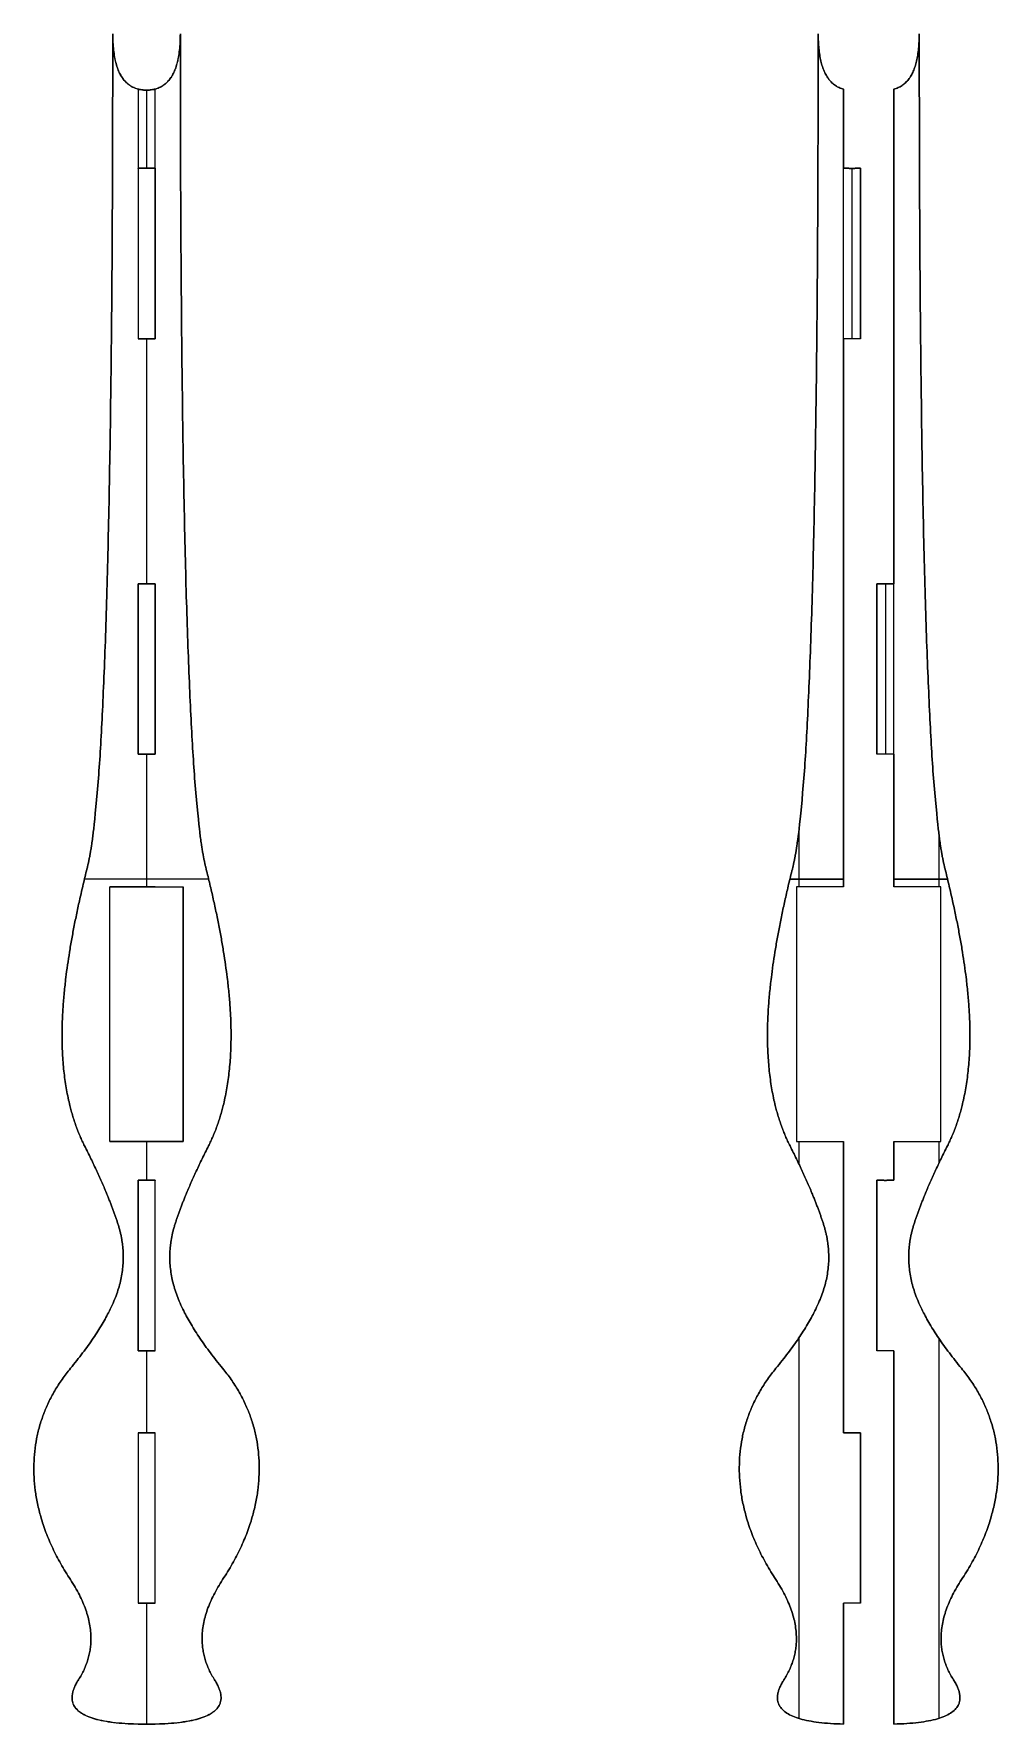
# Model space of a CAD drawing. Header units: millimetres. Extents: x -79 to 92, y -148 to 152.
import ezdxf

# ---------------------------------------------------------------- set-up
doc = ezdxf.new("R2010")
doc.units = ezdxf.units.MM
doc.layers.add('默认', color=7, linetype='Continuous', true_color=0x000000)

msp = doc.modelspace()

# ---------------------------------------------------------------- linework, layer by layer
at = {"layer": '默认'}
for p, q in [((-65.33, 151.5, 151.5), (-65.33, 151.5, 148.5)), ((-53.33, 151.5, 151.5), (-53.33, 151.5, 148.5)), ((59.88, 151.5, 148.5), (59.88, 151.5, 151.5)), ((77.82, 151.5, 148.5), (77.82, 151.5, 151.5)), ((-63.84, 144, 148.5), (-63.84, 144, 151.5)), ((-54.83, 144, 148.5), (-54.83, 144, 151.5)), ((61.38, 144, 151.5), (61.38, 144, 148.5)), ((76.33, 144, 151.5), (76.33, 144, 148.5)), ((-59.33, 141.5, 148.5), (-59.33, 141.5, 151.5)), ((-59.33, 141.5, 151.5), (-59.33, 127.66, 151.5)), ((-59.33, 141.5, 148.5), (-59.33, 127.66, 148.5)), ((64.38, 127.66, 148.5), (64.38, 141.68, 148.5)), ((64.38, 141.68, 150), (64.38, 127.66, 150)), ((73.32, 141.68, 148.5), (73.32, 53.91, 148.5)), ((73.32, 141.68, 150), (73.32, 53.91, 150)), ((-57.83, 127.62, 150), (-60.83, 127.62, 150)), ((-57.83, 127.62, 150), (-57.83, 97.39, 150)), ((65.88, 127.62, 151.5), (65.88, 127.62, 148.5)), ((65.88, 127.62, 151.5), (65.88, 97.39, 151.5)), ((67.38, 127.66, 148.5), (67.38, 97.39, 148.5)), ((67.38, 127.66, 150), (67.38, 97.39, 150)), ((-60.83, 97.39, 148.5), (-60.83, 97.39, 151.5)), ((-57.83, 97.39, 150), (-60.83, 97.39, 150)), ((-59.33, 97.39, 151.5), (-59.33, 53.91, 151.5)), ((-59.33, 97.39, 148.5), (-59.33, 97.39, 151.5)), ((-59.33, 97.39, 148.5), (-59.33, 53.91, 148.5)), ((67.38, 97.39, 148.5), (64.38, 97.39, 148.5)), ((64.38, 0.12, 148.5), (64.38, 97.39, 148.5)), ((67.38, 97.39, 150), (64.38, 97.39, 150)), ((64.38, 97.39, 150), (64.38, 0.12, 150)), ((65.88, 97.39, 151.5), (65.88, 97.39, 148.5)), ((-60.83, 23.64, 151.5), (-60.83, 53.91, 151.5)), ((-57.83, 53.87, 150), (-60.83, 53.87, 150)), ((-57.83, 53.87, 150), (-57.83, 23.64, 150)), ((70.32, 23.64, 148.5), (70.32, 53.91, 148.5)), ((70.32, 53.91, 150), (70.32, 23.64, 150)), ((71.82, 53.87, 151.5), (71.82, 53.87, 148.5)), ((71.82, 53.87, 151.5), (71.82, 23.64, 151.5)), ((-66.46, 49.53, 148.5), (-66.46, 49.53, 151.5)), ((-52.21, 49.53, 148.5), (-52.21, 49.53, 151.5)), ((58.76, 49.53, 151.5), (58.76, 49.53, 148.5)), ((78.95, 49.53, 151.5), (78.95, 49.53, 148.5)), ((-60.83, 23.64, 148.5), (-60.83, 23.64, 151.5)), ((-57.83, 23.64, 150), (-60.83, 23.64, 150)), ((-59.33, 23.64, 151.5), (-59.33, 0.12, 151.5)), ((-59.33, 23.64, 148.5), (-59.33, 23.64, 151.5)), ((-59.33, 23.64, 148.5), (-59.33, 0.12, 148.5)), ((73.32, 23.64, 148.5), (70.32, 23.64, 148.5)), ((73.32, 23.64, 150), (70.32, 23.64, 150)), ((71.82, 23.64, 151.5), (71.82, 23.64, 148.5)), ((73.32, 23.64, 148.5), (73.32, 0.12, 148.5)), ((73.32, 23.64, 150), (73.32, 0.12, 150)), ((-69.83, 3.61, 148.5), (-69.83, 3.61, 151.5)), ((-48.83, 3.61, 148.5), (-48.83, 3.61, 151.5)), ((55.38, 3.61, 151.5), (55.38, 3.61, 148.5)), ((82.32, 3.61, 151.5), (82.32, 3.61, 148.5)), ((-48.31, 1.5, 151.5), (-70.35, 1.5, 151.5)), ((-48.31, 1.5, 148.5), (-70.35, 1.5, 148.5)), ((-65.83, 0.12, 148.5), (-65.83, 0.12, 151.5)), ((-65.83, -45.06, 150), (-65.83, 0.12, 150)), ((-57.83, 0.12, 150), (-65.83, 0.12, 150)), ((-61.83, 0.12, 148.5), (-61.83, 0.12, 151.5)), ((-57.83, 0.12, 148.5), (-57.83, 0.12, 151.5)), ((-57.83, 0.12, 150), (-52.83, 0.12, 150)), ((-55.33, 0.12, 148.5), (-55.33, 0.12, 151.5)), ((-52.83, 0.12, 148.5), (-52.83, 0.12, 151.5)), ((-52.83, -45.06, 150), (-52.83, 0.12, 150)), ((56.06, 0.12, 151.5), (56.06, 0.12, 148.5)), ((56.06, 0.12, 148.5), (56.06, -45.06, 148.5)), ((64.38, 0.12, 148.5), (56.06, 0.12, 148.5)), ((56.06, 0.12, 150), (56.06, -45.06, 150)), ((64.38, 0.12, 150), (56.06, 0.12, 150)), ((81.65, 0.12, 148.5), (73.32, 0.12, 148.5)), ((81.65, 0.12, 150), (73.32, 0.12, 150)), ((81.65, 0.12, 151.5), (81.65, 0.12, 148.5)), ((81.65, -45.06, 148.5), (81.65, 0.12, 148.5)), ((81.65, -45.06, 150), (81.65, 0.12, 150)), ((-73.21, -12.78, 148.5), (-73.21, -12.78, 151.5)), ((-45.46, -12.78, 148.5), (-45.46, -12.78, 151.5)), ((52.01, -12.78, 151.5), (52.01, -12.78, 148.5)), ((85.7, -12.78, 151.5), (85.7, -12.78, 148.5)), ((-65.83, -22.47, 151.5), (-65.83, -22.47, 148.5)), ((-52.83, -22.47, 151.5), (-52.83, -22.47, 148.5)), ((56.06, -22.47, 151.5), (56.06, -22.47, 148.5)), ((81.65, -22.47, 151.5), (81.65, -22.47, 148.5)), ((-74.33, -26.13, 148.5), (-74.33, -26.13, 151.5)), ((-44.33, -26.13, 148.5), (-44.33, -26.13, 151.5)), ((50.88, -26.13, 151.5), (50.88, -26.13, 148.5)), ((86.82, -26.13, 151.5), (86.82, -26.13, 148.5)), ((-73.33, -36.99, 148.5), (-73.33, -36.99, 151.5)), ((-45.33, -36.99, 148.5), (-45.33, -36.99, 151.5)), ((51.88, -36.99, 151.5), (51.88, -36.99, 148.5)), ((85.82, -36.99, 151.5), (85.82, -36.99, 148.5)), ((-70.33, -45.87, 148.5), (-70.33, -45.87, 151.5)), ((-65.83, -45.06, 151.5), (-65.83, -45.06, 148.5)), ((-57.83, -45.06, 150), (-65.83, -45.06, 150)), ((-61.83, -45.06, 151.5), (-61.83, -45.06, 148.5)), ((-59.33, -45.06, 151.5), (-59.33, -51.94, 151.5)), ((-59.33, -45.06, 148.5), (-59.33, -51.94, 148.5)), ((-57.83, -45.06, 151.5), (-57.83, -45.06, 148.5)), ((-57.83, -45.06, 150), (-52.83, -45.06, 150)), ((-55.33, -45.06, 151.5), (-55.33, -45.06, 148.5)), ((-52.83, -45.06, 151.5), (-52.83, -45.06, 148.5)), ((-48.33, -45.87, 148.5), (-48.33, -45.87, 151.5)), ((54.88, -45.87, 151.5), (54.88, -45.87, 148.5)), ((56.06, -45.06, 151.5), (56.06, -45.06, 148.5)), ((56.06, -45.06, 148.5), (64.38, -45.06, 148.5)), ((56.06, -45.06, 150), (64.38, -45.06, 150)), ((64.38, -96.78, 148.5), (64.38, -45.06, 148.5)), ((64.38, -45.06, 150), (64.38, -96.78, 150)), ((73.32, -45.06, 148.5), (73.32, -51.94, 148.5)), ((73.32, -45.06, 148.5), (81.65, -45.06, 148.5)), ((73.32, -45.06, 150), (81.65, -45.06, 150)), ((73.32, -45.06, 150), (73.32, -51.94, 150)), ((81.65, -45.06, 151.5), (81.65, -45.06, 148.5)), ((82.82, -45.87, 151.5), (82.82, -45.87, 148.5)), ((-66.85, -53.27, 148.5), (-66.85, -53.27, 151.5)), ((-60.83, -82.21, 151.5), (-60.83, -51.94, 151.5)), ((-57.83, -51.98, 150), (-60.83, -51.98, 150)), ((-51.81, -53.27, 148.5), (-51.81, -53.27, 151.5)), ((58.36, -53.27, 151.5), (58.36, -53.27, 148.5)), ((70.32, -82.21, 148.5), (70.32, -51.94, 148.5)), ((70.32, -51.94, 150), (70.32, -82.21, 150)), ((71.82, -51.98, 151.5), (71.82, -51.98, 148.5)), ((79.34, -53.27, 151.5), (79.34, -53.27, 148.5)), ((-64.42, -59.68, 148.5), (-64.42, -59.68, 151.5)), ((-54.25, -59.68, 148.5), (-54.25, -59.68, 151.5)), ((60.8, -59.68, 151.5), (60.8, -59.68, 148.5)), ((76.91, -59.68, 151.5), (76.91, -59.68, 148.5)), ((-64.42, -71.53, 148.5), (-64.42, -71.53, 151.5)), ((-54.25, -71.53, 148.5), (-54.25, -71.53, 151.5)), ((60.8, -71.53, 151.5), (60.8, -71.53, 148.5)), ((76.91, -71.53, 151.5), (76.91, -71.53, 148.5)), ((-60.83, -82.21, 148.5), (-60.83, -82.21, 151.5)), ((-57.83, -82.21, 150), (-60.83, -82.21, 150)), ((-59.33, -82.21, 151.5), (-59.33, -96.78, 151.5)), ((-59.33, -82.21, 148.5), (-59.33, -82.21, 151.5)), ((-59.33, -82.21, 148.5), (-59.33, -96.78, 148.5)), ((73.32, -82.21, 148.5), (70.32, -82.21, 148.5)), ((73.32, -82.21, 150), (70.32, -82.21, 150)), ((71.82, -82.21, 151.5), (71.82, -82.21, 148.5)), ((73.32, -82.21, 148.5), (73.32, -148.48, 148.5)), ((73.32, -82.21, 150), (73.32, -148.48, 150)), ((-72.83, -85.34, 148.5), (-72.83, -85.34, 151.5)), ((-45.83, -85.34, 148.5), (-45.83, -85.34, 151.5)), ((52.38, -85.34, 151.5), (52.38, -85.34, 148.5)), ((85.32, -85.34, 151.5), (85.32, -85.34, 148.5)), ((-57.83, -96.81, 150), (-60.83, -96.81, 150)), ((65.88, -96.81, 151.5), (65.88, -96.81, 148.5)), ((67.38, -96.78, 148.5), (67.38, -127.04, 148.5)), ((67.38, -96.78, 150), (67.38, -127.04, 150)), ((-79.33, -103.11, 148.5), (-79.33, -103.11, 151.5)), ((-39.33, -103.11, 148.5), (-39.33, -103.11, 151.5)), ((45.88, -103.11, 151.5), (45.88, -103.11, 148.5)), ((91.82, -103.11, 151.5), (91.82, -103.11, 148.5)), ((-72.84, -122.84, 148.5), (-72.84, -122.84, 151.5)), ((-45.82, -122.84, 148.5), (-45.82, -122.84, 151.5)), ((52.37, -122.84, 151.5), (52.37, -122.84, 148.5)), ((85.33, -122.84, 151.5), (85.33, -122.84, 148.5)), ((-60.83, -127.04, 148.5), (-60.83, -127.04, 151.5)), ((-57.83, -127.04, 150), (-60.83, -127.04, 150)), ((-59.33, -127.04, 151.5), (-59.33, -148.5, 151.5)), ((-59.33, -127.04, 148.5), (-59.33, -127.04, 151.5)), ((-59.33, -127.04, 148.5), (-59.33, -148.5, 148.5)), ((67.38, -127.04, 148.5), (64.38, -127.04, 148.5)), ((64.38, -148.48, 148.5), (64.38, -127.04, 148.5)), ((67.38, -127.04, 150), (64.38, -127.04, 150)), ((64.38, -127.04, 150), (64.38, -148.48, 150)), ((65.88, -127.04, 151.5), (65.88, -127.04, 148.5)), ((-69.24, -132.22, 148.5), (-69.24, -132.22, 151.5)), ((-49.43, -132.22, 148.5), (-49.43, -132.22, 151.5)), ((55.98, -132.22, 151.5), (55.98, -132.22, 148.5)), ((81.73, -132.22, 151.5), (81.73, -132.22, 148.5)), ((-71.41, -140.61, 148.5), (-71.41, -140.61, 151.5)), ((-47.26, -140.61, 148.5), (-47.26, -140.61, 151.5)), ((53.81, -140.61, 151.5), (53.81, -140.61, 148.5)), ((83.9, -140.61, 151.5), (83.9, -140.61, 148.5)), ((-70.91, -146.53, 148.5), (-70.91, -146.53, 151.5)), ((-47.75, -146.53, 148.5), (-47.75, -146.53, 151.5)), ((54.3, -146.53, 151.5), (54.3, -146.53, 148.5)), ((83.4, -146.53, 151.5), (83.4, -146.53, 148.5)), ((-59.33, -148.5, 151.5), (-59.33, -148.5, 148.5))]:
    msp.add_line(p, q, dxfattribs=at)
for points in [[(-65.33, 151.5, 148.5), (-65.33, 21.5, 148.5), (-69.83, 3.61, 148.5)], [(-65.33, 151.5, 151.5), (-65.33, 21.5, 151.5), (-69.83, 3.61, 151.5)], [(-69.83, 3.61, 150), (-65.33, 21.5, 150), (-65.33, 151.5, 150)], [(-60.83, 141.68, 151.5), (-65.34, 142.85, 151.5), (-65.33, 151.5, 151.5)], [(-60.83, 141.68, 148.5), (-65.34, 142.85, 148.5), (-65.33, 151.5, 148.5)], [(-65.33, 151.5, 150), (-65.34, 141.51, 150), (-59.33, 141.5, 150)], [(-59.33, 141.5, 150), (-53.33, 141.51, 150), (-53.33, 151.5, 150)], [(-53.33, 151.5, 148.5), (-53.33, 142.85, 148.5), (-57.83, 141.68, 148.5)], [(-53.33, 151.5, 151.5), (-53.33, 142.85, 151.5), (-57.83, 141.68, 151.5)], [(-48.83, 3.61, 148.5), (-53.33, 21.5, 148.5), (-53.33, 151.5, 148.5)], [(-48.83, 3.61, 151.5), (-53.33, 21.5, 151.5), (-53.33, 151.5, 151.5)], [(-53.33, 151.5, 150), (-53.33, 21.5, 150), (-48.83, 3.61, 150)], [(55.38, 3.61, 151.5), (59.88, 21.5, 151.5), (59.88, 151.5, 151.5)], [(55.38, 3.61, 148.5), (59.88, 21.5, 148.5), (59.88, 151.5, 148.5)], [(59.88, 151.5, 150), (59.88, 21.5, 150), (55.38, 3.61, 150)], [(59.88, 151.5, 151.5), (59.88, 142.85, 151.5), (64.38, 141.68, 151.5)], [(59.88, 151.5, 148.5), (59.88, 142.85, 148.5), (64.38, 141.68, 148.5)], [(64.38, 141.68, 150), (59.88, 142.85, 150), (59.88, 151.5, 150)], [(73.32, 141.68, 151.5), (77.83, 142.85, 151.5), (77.82, 151.5, 151.5)], [(73.32, 141.68, 148.5), (77.83, 142.85, 148.5), (77.82, 151.5, 148.5)], [(77.82, 151.5, 150), (77.83, 142.85, 150), (73.32, 141.68, 150)], [(77.82, 151.5, 151.5), (77.82, 21.5, 151.5), (82.32, 3.61, 151.5)], [(77.82, 151.5, 148.5), (77.82, 21.5, 148.5), (82.32, 3.61, 148.5)], [(82.32, 3.61, 150), (77.82, 21.5, 150), (77.82, 151.5, 150)], [(-59.33, 141.5, 151.5), (-60.14, 141.5, 151.5), (-60.83, 141.68, 151.5)], [(-60.83, 141.68, 148.5), (-60.83, 134.67, 148.5), (-60.83, 127.66, 148.5)], [(-59.33, 141.5, 148.5), (-60.14, 141.5, 148.5), (-60.83, 141.68, 148.5)], [(-57.83, 141.68, 151.5), (-58.53, 141.5, 151.5), (-59.33, 141.5, 151.5)], [(-57.83, 141.68, 148.5), (-58.53, 141.5, 148.5), (-59.33, 141.5, 148.5)], [(-57.83, 127.66, 148.5), (-57.83, 134.67, 148.5), (-57.83, 141.68, 148.5)], [(64.38, 141.68, 151.5), (64.38, 141.68, 150), (64.38, 141.68, 148.5)], [(64.38, 127.66, 151.5), (64.38, 134.67, 151.5), (64.38, 141.68, 151.5)], [(73.32, 141.68, 148.5), (73.32, 141.68, 150), (73.32, 141.68, 151.5)], [(73.32, 53.91, 151.5), (73.32, 97.8, 151.5), (73.32, 141.68, 151.5)], [(-60.83, 127.62, 150), (-60.83, 127.62, 149.2), (-60.83, 127.66, 148.5)], [(-57.83, 127.66, 151.5), (-59.33, 127.66, 151.5), (-60.83, 127.66, 151.5)], [(-60.83, 127.66, 151.5), (-60.83, 127.62, 150.8), (-60.83, 127.62, 150)], [(-60.83, 127.66, 148.5), (-60.83, 112.53, 148.5), (-60.83, 97.39, 148.5)], [(-60.83, 127.66, 151.5), (-60.83, 112.53, 151.5), (-60.83, 97.39, 151.5)], [(-60.83, 127.66, 148.5), (-59.33, 127.66, 148.5), (-57.83, 127.66, 148.5)], [(-59.33, 127.66, 148.5), (-59.33, 127.62, 149.2), (-59.33, 127.62, 150)], [(-59.33, 127.62, 150), (-59.33, 127.62, 150.8), (-59.33, 127.66, 151.5)], [(-57.83, 127.62, 150), (-57.83, 127.62, 149.2), (-57.83, 127.66, 148.5)], [(-57.83, 127.66, 151.5), (-57.83, 127.62, 150.8), (-57.83, 127.62, 150)], [(-57.83, 97.39, 151.5), (-57.83, 112.53, 151.5), (-57.83, 127.66, 151.5)], [(-57.83, 97.39, 148.5), (-57.83, 112.53, 148.5), (-57.83, 127.66, 148.5)], [(64.38, 97.39, 151.5), (64.38, 112.53, 151.5), (64.38, 127.66, 151.5)], [(64.38, 127.66, 151.5), (64.38, 127.66, 150), (64.38, 127.66, 148.5)], [(64.38, 127.66, 151.5), (65.08, 127.62, 151.5), (65.88, 127.62, 151.5)], [(64.38, 127.66, 148.5), (65.08, 127.62, 148.5), (65.88, 127.62, 148.5)], [(65.88, 127.62, 150), (65.08, 127.62, 150), (64.38, 127.66, 150)], [(65.88, 127.62, 151.5), (66.69, 127.62, 151.5), (67.38, 127.66, 151.5)], [(65.88, 127.62, 148.5), (66.69, 127.62, 148.5), (67.38, 127.66, 148.5)], [(67.38, 127.66, 150), (66.69, 127.62, 150), (65.88, 127.62, 150)], [(67.38, 97.39, 151.5), (67.38, 112.53, 151.5), (67.38, 127.66, 151.5)], [(67.38, 127.66, 148.5), (67.38, 127.66, 150), (67.38, 127.66, 151.5)], [(-60.83, 97.39, 151.5), (-59.33, 97.39, 151.5), (-57.83, 97.39, 151.5)], [(-57.83, 97.39, 148.5), (-59.33, 97.39, 148.5), (-60.83, 97.39, 148.5)], [(-57.83, 97.39, 148.5), (-57.83, 97.39, 150), (-57.83, 97.39, 151.5)], [(64.38, 97.39, 148.5), (64.38, 97.39, 150), (64.38, 97.39, 151.5)], [(67.38, 97.39, 151.5), (65.88, 97.39, 151.5), (64.38, 97.39, 151.5)], [(64.38, 0.12, 151.5), (64.38, 48.76, 151.5), (64.38, 97.39, 151.5)], [(67.38, 97.39, 151.5), (67.38, 97.39, 150), (67.38, 97.39, 148.5)], [(-60.83, 53.87, 150), (-60.83, 53.87, 149.2), (-60.83, 53.91, 148.5)], [(-60.83, 53.91, 148.5), (-59.33, 53.91, 148.5), (-57.83, 53.91, 148.5)], [(-57.83, 53.91, 151.5), (-59.33, 53.91, 151.5), (-60.83, 53.91, 151.5)], [(-60.83, 53.91, 151.5), (-60.83, 53.87, 150.8), (-60.83, 53.87, 150)], [(-60.83, 53.91, 148.5), (-60.83, 38.78, 148.5), (-60.83, 23.64, 148.5)], [(-59.33, 53.91, 148.5), (-59.33, 53.87, 149.2), (-59.33, 53.87, 150)], [(-59.33, 53.87, 150), (-59.33, 53.87, 150.8), (-59.33, 53.91, 151.5)], [(-57.83, 53.87, 150), (-57.83, 53.87, 149.2), (-57.83, 53.91, 148.5)], [(-57.83, 23.64, 148.5), (-57.83, 38.78, 148.5), (-57.83, 53.91, 148.5)], [(-57.83, 53.91, 151.5), (-57.83, 53.87, 150.8), (-57.83, 53.87, 150)], [(-57.83, 23.64, 151.5), (-57.83, 38.78, 151.5), (-57.83, 53.91, 151.5)], [(70.32, 23.64, 151.5), (70.32, 38.78, 151.5), (70.32, 53.91, 151.5)], [(70.32, 53.91, 151.5), (70.32, 53.91, 150), (70.32, 53.91, 148.5)], [(70.32, 53.91, 151.5), (71.02, 53.87, 151.5), (71.82, 53.87, 151.5)], [(70.32, 53.91, 148.5), (71.02, 53.87, 148.5), (71.82, 53.87, 148.5)], [(71.82, 53.87, 150), (71.02, 53.87, 150), (70.32, 53.91, 150)], [(71.82, 53.87, 151.5), (72.63, 53.87, 151.5), (73.32, 53.91, 151.5)], [(71.82, 53.87, 148.5), (72.63, 53.87, 148.5), (73.32, 53.91, 148.5)], [(73.32, 53.91, 150), (72.63, 53.87, 150), (71.82, 53.87, 150)], [(73.32, 23.64, 151.5), (73.32, 38.78, 151.5), (73.32, 53.91, 151.5)], [(73.32, 53.91, 148.5), (73.32, 53.91, 150), (73.32, 53.91, 151.5)], [(-57.83, 23.64, 148.5), (-59.33, 23.64, 148.5), (-60.83, 23.64, 148.5)], [(-60.83, 23.64, 151.5), (-59.33, 23.64, 151.5), (-57.83, 23.64, 151.5)], [(-57.83, 23.64, 148.5), (-57.83, 23.64, 150), (-57.83, 23.64, 151.5)], [(70.32, 23.64, 148.5), (70.32, 23.64, 150), (70.32, 23.64, 151.5)], [(73.32, 23.64, 151.5), (71.82, 23.64, 151.5), (70.32, 23.64, 151.5)], [(73.32, 23.64, 151.5), (73.32, 23.64, 150), (73.32, 23.64, 148.5)], [(73.32, 0.12, 151.5), (73.32, 11.88, 151.5), (73.32, 23.64, 151.5)], [(56.43, 9.79, 151.5), (56.43, 4.96, 151.5), (56.43, 0.12, 151.5)], [(56.43, 9.79, 148.5), (56.43, 4.96, 148.5), (56.43, 0.12, 148.5)], [(81.27, 9.79, 151.5), (81.27, 4.96, 151.5), (81.27, 0.12, 151.5)], [(81.27, 9.79, 148.5), (81.27, 4.96, 148.5), (81.27, 0.12, 148.5)], [(-69.83, 3.61, 148.5), (-74.33, -14.29, 148.5), (-74.33, -26.13, 148.5)], [(-69.83, 3.61, 151.5), (-74.33, -14.29, 151.5), (-74.33, -26.13, 151.5)], [(-74.33, -26.13, 150), (-74.33, -14.29, 150), (-69.83, 3.61, 150)], [(-44.33, -26.13, 148.5), (-44.33, -14.29, 148.5), (-48.83, 3.61, 148.5)], [(-44.33, -26.13, 151.5), (-44.33, -14.29, 151.5), (-48.83, 3.61, 151.5)], [(-48.83, 3.61, 150), (-44.33, -14.29, 150), (-44.33, -26.13, 150)], [(50.88, -26.13, 151.5), (50.88, -14.29, 151.5), (55.38, 3.61, 151.5)], [(50.88, -26.13, 148.5), (50.88, -14.29, 148.5), (55.38, 3.61, 148.5)], [(55.38, 3.61, 150), (50.88, -14.29, 150), (50.88, -26.13, 150)], [(82.32, 3.61, 151.5), (86.82, -14.29, 151.5), (86.82, -26.13, 151.5)], [(82.32, 3.61, 148.5), (86.82, -14.29, 148.5), (86.82, -26.13, 148.5)], [(86.82, -26.13, 150), (86.82, -14.29, 150), (82.32, 3.61, 150)], [(-65.83, -45.06, 148.5), (-65.83, -22.47, 148.5), (-65.83, 0.12, 148.5)], [(-65.83, -45.06, 151.5), (-65.83, -22.47, 151.5), (-65.83, 0.12, 151.5)], [(-65.83, 0.12, 151.5), (-63.33, 0.12, 151.5), (-60.83, 0.12, 151.5)], [(-65.83, 0.12, 148.5), (-63.33, 0.12, 148.5), (-60.83, 0.12, 148.5)], [(-60.83, 0.12, 151.5), (-59.33, 0.12, 151.5), (-57.83, 0.12, 151.5)], [(-60.83, 0.12, 148.5), (-59.33, 0.12, 148.5), (-57.83, 0.12, 148.5)], [(-57.83, 0.12, 148.5), (-55.33, 0.12, 148.5), (-52.83, 0.12, 148.5)], [(-57.83, 0.12, 151.5), (-55.33, 0.12, 151.5), (-52.83, 0.12, 151.5)], [(-52.83, 0.12, 148.5), (-52.83, -22.47, 148.5), (-52.83, -45.06, 148.5)], [(-52.83, 0.12, 151.5), (-52.83, -22.47, 151.5), (-52.83, -45.06, 151.5)], [(54.87, 1.5, 151.5), (59.63, 1.5, 151.5), (64.38, 1.5, 151.5)], [(64.38, 1.5, 148.5), (59.63, 1.5, 148.5), (54.87, 1.5, 148.5)], [(56.06, 0.12, 151.5), (56.06, -22.47, 151.5), (56.06, -45.06, 151.5)], [(64.38, 0.12, 151.5), (60.22, 0.12, 151.5), (56.06, 0.12, 151.5)], [(64.38, 0.12, 148.5), (64.38, 0.12, 150), (64.38, 0.12, 151.5)], [(73.32, 1.5, 151.5), (78.08, 1.5, 151.5), (82.84, 1.5, 151.5)], [(82.84, 1.5, 148.5), (78.08, 1.5, 148.5), (73.32, 1.5, 148.5)], [(81.65, 0.12, 151.5), (77.48, 0.12, 151.5), (73.32, 0.12, 151.5)], [(73.32, 0.12, 151.5), (73.32, 0.12, 150), (73.32, 0.12, 148.5)], [(81.65, -45.06, 151.5), (81.65, -22.47, 151.5), (81.65, 0.12, 151.5)], [(-74.33, -26.13, 148.5), (-74.33, -37.97, 148.5), (-70.33, -45.87, 148.5)], [(-74.33, -26.13, 151.5), (-74.33, -37.97, 151.5), (-70.33, -45.87, 151.5)], [(-70.33, -45.87, 150), (-74.33, -37.97, 150), (-74.33, -26.13, 150)], [(-48.33, -45.87, 148.5), (-44.33, -37.97, 148.5), (-44.33, -26.13, 148.5)], [(-48.33, -45.87, 151.5), (-44.33, -37.97, 151.5), (-44.33, -26.13, 151.5)], [(-44.33, -26.13, 150), (-44.33, -37.97, 150), (-48.33, -45.87, 150)], [(54.88, -45.87, 151.5), (50.88, -37.97, 151.5), (50.88, -26.13, 151.5)], [(54.88, -45.87, 148.5), (50.88, -37.97, 148.5), (50.88, -26.13, 148.5)], [(50.88, -26.13, 150), (50.88, -37.97, 150), (54.88, -45.87, 150)], [(86.82, -26.13, 151.5), (86.82, -37.97, 151.5), (82.82, -45.87, 151.5)], [(86.82, -26.13, 148.5), (86.82, -37.97, 148.5), (82.82, -45.87, 148.5)], [(82.82, -45.87, 150), (86.82, -37.97, 150), (86.82, -26.13, 150)], [(-70.33, -45.87, 148.5), (-66.33, -53.76, 148.5), (-64.42, -59.68, 148.5)], [(-70.33, -45.87, 151.5), (-66.33, -53.76, 151.5), (-64.42, -59.68, 151.5)], [(-64.42, -59.68, 150), (-66.33, -53.76, 150), (-70.33, -45.87, 150)], [(-60.83, -45.06, 151.5), (-63.33, -45.06, 151.5), (-65.83, -45.06, 151.5)], [(-65.83, -45.06, 148.5), (-63.33, -45.06, 148.5), (-60.83, -45.06, 148.5)], [(-57.83, -45.06, 151.5), (-59.33, -45.06, 151.5), (-60.83, -45.06, 151.5)], [(-60.83, -45.06, 148.5), (-59.33, -45.06, 148.5), (-57.83, -45.06, 148.5)], [(-52.83, -45.06, 148.5), (-55.33, -45.06, 148.5), (-57.83, -45.06, 148.5)], [(-52.83, -45.06, 151.5), (-55.33, -45.06, 151.5), (-57.83, -45.06, 151.5)], [(-54.25, -59.68, 148.5), (-52.33, -53.76, 148.5), (-48.33, -45.87, 148.5)], [(-54.25, -59.68, 151.5), (-52.33, -53.76, 151.5), (-48.33, -45.87, 151.5)], [(-48.33, -45.87, 150), (-52.33, -53.76, 150), (-54.25, -59.68, 150)], [(60.8, -59.68, 151.5), (58.88, -53.76, 151.5), (54.88, -45.87, 151.5)], [(60.8, -59.68, 148.5), (58.88, -53.76, 148.5), (54.88, -45.87, 148.5)], [(54.88, -45.87, 150), (58.88, -53.76, 150), (60.8, -59.68, 150)], [(56.06, -45.06, 151.5), (60.22, -45.06, 151.5), (64.38, -45.06, 151.5)], [(56.43, -45.06, 151.5), (56.43, -47.04, 151.5), (56.43, -49.02, 151.5)], [(56.43, -45.06, 148.5), (56.43, -47.04, 148.5), (56.43, -49.02, 148.5)], [(64.38, -45.06, 151.5), (64.38, -45.06, 150), (64.38, -45.06, 148.5)], [(64.38, -96.78, 151.5), (64.38, -70.92, 151.5), (64.38, -45.06, 151.5)], [(73.32, -45.06, 148.5), (73.32, -45.06, 150), (73.32, -45.06, 151.5)], [(73.32, -45.06, 151.5), (77.48, -45.06, 151.5), (81.65, -45.06, 151.5)], [(73.32, -51.94, 151.5), (73.32, -48.5, 151.5), (73.32, -45.06, 151.5)], [(82.82, -45.87, 151.5), (78.82, -53.76, 151.5), (76.91, -59.68, 151.5)], [(82.82, -45.87, 148.5), (78.82, -53.76, 148.5), (76.91, -59.68, 148.5)], [(76.91, -59.68, 150), (78.82, -53.76, 150), (82.82, -45.87, 150)], [(81.27, -45.06, 151.5), (81.27, -47.04, 151.5), (81.27, -49.02, 151.5)], [(81.27, -45.06, 148.5), (81.27, -47.04, 148.5), (81.27, -49.02, 148.5)], [(-60.83, -51.98, 150), (-60.83, -51.98, 149.2), (-60.83, -51.94, 148.5)], [(-60.83, -51.94, 151.5), (-60.83, -51.98, 150.8), (-60.83, -51.98, 150)], [(-60.83, -51.94, 148.5), (-60.83, -67.07, 148.5), (-60.83, -82.21, 148.5)], [(-60.83, -51.94, 148.5), (-59.33, -51.94, 148.5), (-57.83, -51.94, 148.5)], [(-57.83, -51.94, 151.5), (-59.33, -51.94, 151.5), (-60.83, -51.94, 151.5)], [(-59.33, -51.94, 148.5), (-59.33, -51.98, 149.2), (-59.33, -51.98, 150)], [(-59.33, -51.98, 150), (-59.33, -51.98, 150.8), (-59.33, -51.94, 151.5)], [(-57.83, -51.98, 150), (-57.83, -51.98, 149.2), (-57.83, -51.94, 148.5)], [(-57.83, -51.94, 151.5), (-57.83, -51.98, 150.8), (-57.83, -51.98, 150)], [(-57.83, -82.21, 151.5), (-57.83, -67.07, 151.5), (-57.83, -51.94, 151.5)], [(-57.83, -82.21, 148.5), (-57.83, -67.07, 148.5), (-57.83, -51.94, 148.5)], [(70.32, -82.21, 151.5), (70.32, -67.07, 151.5), (70.32, -51.94, 151.5)], [(70.32, -51.94, 151.5), (70.32, -51.94, 150), (70.32, -51.94, 148.5)], [(70.32, -51.94, 151.5), (71.02, -51.98, 151.5), (71.82, -51.98, 151.5)], [(70.32, -51.94, 148.5), (71.02, -51.98, 148.5), (71.82, -51.98, 148.5)], [(71.82, -51.98, 150), (71.02, -51.98, 150), (70.32, -51.94, 150)], [(71.82, -51.98, 151.5), (72.63, -51.98, 151.5), (73.32, -51.94, 151.5)], [(71.82, -51.98, 148.5), (72.63, -51.98, 148.5), (73.32, -51.94, 148.5)], [(73.32, -51.94, 150), (72.63, -51.98, 150), (71.82, -51.98, 150)], [(73.32, -51.94, 148.5), (73.32, -51.94, 150), (73.32, -51.94, 151.5)], [(-64.42, -59.68, 148.5), (-62.5, -65.61, 148.5), (-66.33, -77.45, 148.5), (-72.83, -85.34, 148.5)], [(-64.42, -59.68, 151.5), (-62.5, -65.61, 151.5), (-66.33, -77.45, 151.5), (-72.83, -85.34, 151.5)], [(-72.83, -85.34, 150), (-66.33, -77.45, 150), (-62.5, -65.61, 150), (-64.42, -59.68, 150)], [(-45.83, -85.34, 148.5), (-52.33, -77.45, 148.5), (-56.16, -65.61, 148.5), (-54.25, -59.68, 148.5)], [(-45.83, -85.34, 151.5), (-52.33, -77.45, 151.5), (-56.16, -65.61, 151.5), (-54.25, -59.68, 151.5)], [(-54.25, -59.68, 150), (-56.16, -65.61, 150), (-52.33, -77.45, 150), (-45.83, -85.34, 150)], [(52.38, -85.34, 151.5), (58.88, -77.45, 151.5), (62.72, -65.61, 151.5), (60.8, -59.68, 151.5)], [(52.38, -85.34, 148.5), (58.88, -77.45, 148.5), (62.72, -65.61, 148.5), (60.8, -59.68, 148.5)], [(60.8, -59.68, 150), (62.72, -65.61, 150), (58.88, -77.45, 150), (52.38, -85.34, 150)], [(76.91, -59.68, 151.5), (74.99, -65.61, 151.5), (78.82, -77.45, 151.5), (85.32, -85.34, 151.5)], [(76.91, -59.68, 148.5), (74.99, -65.61, 148.5), (78.82, -77.45, 148.5), (85.32, -85.34, 148.5)], [(85.32, -85.34, 150), (78.82, -77.45, 150), (74.99, -65.61, 150), (76.91, -59.68, 150)], [(56.43, -79.97, 151.5), (56.43, -113.72, 151.5), (56.43, -147.48, 151.5)], [(56.43, -79.97, 148.5), (56.43, -113.72, 148.5), (56.43, -147.48, 148.5)], [(81.27, -79.97, 151.5), (81.27, -113.72, 151.5), (81.27, -147.48, 151.5)], [(81.27, -79.97, 148.5), (81.27, -113.72, 148.5), (81.27, -147.48, 148.5)], [(-57.83, -82.21, 148.5), (-59.33, -82.21, 148.5), (-60.83, -82.21, 148.5)], [(-60.83, -82.21, 151.5), (-59.33, -82.21, 151.5), (-57.83, -82.21, 151.5)], [(-57.83, -82.21, 148.5), (-57.83, -82.21, 150), (-57.83, -82.21, 151.5)], [(70.32, -82.21, 148.5), (70.32, -82.21, 150), (70.32, -82.21, 151.5)], [(73.32, -82.21, 151.5), (71.82, -82.21, 151.5), (70.32, -82.21, 151.5)], [(73.32, -82.21, 151.5), (73.32, -82.21, 150), (73.32, -82.21, 148.5)], [(73.32, -148.48, 151.5), (73.32, -115.34, 151.5), (73.32, -82.21, 151.5)], [(-72.83, -85.34, 148.5), (-79.33, -93.24, 148.5), (-79.33, -112.97, 148.5), (-72.84, -122.84, 148.5)], [(-72.83, -85.34, 151.5), (-79.33, -93.24, 151.5), (-79.33, -112.97, 151.5), (-72.84, -122.84, 151.5)], [(-72.84, -122.84, 150), (-79.33, -112.97, 150), (-79.33, -93.24, 150), (-72.83, -85.34, 150)], [(-45.82, -122.84, 148.5), (-39.33, -112.97, 148.5), (-39.33, -93.24, 148.5), (-45.83, -85.34, 148.5)], [(-45.82, -122.84, 151.5), (-39.33, -112.97, 151.5), (-39.33, -93.24, 151.5), (-45.83, -85.34, 151.5)], [(-45.83, -85.34, 150), (-39.33, -93.24, 150), (-39.33, -112.97, 150), (-45.82, -122.84, 150)], [(52.37, -122.84, 151.5), (45.88, -112.97, 151.5), (45.88, -93.24, 151.5), (52.38, -85.34, 151.5)], [(52.37, -122.84, 148.5), (45.88, -112.97, 148.5), (45.88, -93.24, 148.5), (52.38, -85.34, 148.5)], [(52.38, -85.34, 150), (45.88, -93.24, 150), (45.88, -112.97, 150), (52.37, -122.84, 150)], [(85.32, -85.34, 151.5), (91.82, -93.24, 151.5), (91.82, -112.97, 151.5), (85.33, -122.84, 151.5)], [(85.32, -85.34, 148.5), (91.82, -93.24, 148.5), (91.82, -112.97, 148.5), (85.33, -122.84, 148.5)], [(85.33, -122.84, 150), (91.82, -112.97, 150), (91.82, -93.24, 150), (85.32, -85.34, 150)], [(-60.83, -96.81, 150), (-60.83, -96.81, 149.2), (-60.83, -96.78, 148.5)], [(-57.83, -96.78, 151.5), (-59.33, -96.78, 151.5), (-60.83, -96.78, 151.5)], [(-60.83, -96.78, 151.5), (-60.83, -96.81, 150.8), (-60.83, -96.81, 150)], [(-60.83, -96.78, 148.5), (-60.83, -111.91, 148.5), (-60.83, -127.04, 148.5)], [(-60.83, -96.78, 151.5), (-60.83, -111.91, 151.5), (-60.83, -127.04, 151.5)], [(-60.83, -96.78, 148.5), (-59.33, -96.78, 148.5), (-57.83, -96.78, 148.5)], [(-59.33, -96.78, 148.5), (-59.33, -96.81, 149.2), (-59.33, -96.81, 150)], [(-59.33, -96.81, 150), (-59.33, -96.81, 150.8), (-59.33, -96.78, 151.5)], [(-57.83, -96.81, 150), (-57.83, -96.81, 149.2), (-57.83, -96.78, 148.5)], [(-57.83, -96.78, 151.5), (-57.83, -96.81, 150.8), (-57.83, -96.81, 150)], [(-57.83, -127.04, 151.5), (-57.83, -111.91, 151.5), (-57.83, -96.78, 151.5)], [(-57.83, -127.04, 148.5), (-57.83, -111.91, 148.5), (-57.83, -96.78, 148.5)], [(64.38, -96.78, 151.5), (64.38, -96.78, 150), (64.38, -96.78, 148.5)], [(64.38, -96.78, 151.5), (65.08, -96.81, 151.5), (65.88, -96.81, 151.5)], [(64.38, -96.78, 148.5), (65.08, -96.81, 148.5), (65.88, -96.81, 148.5)], [(65.88, -96.81, 150), (65.08, -96.81, 150), (64.38, -96.78, 150)], [(65.88, -96.81, 151.5), (66.69, -96.81, 151.5), (67.38, -96.78, 151.5)], [(65.88, -96.81, 148.5), (66.69, -96.81, 148.5), (67.38, -96.78, 148.5)], [(67.38, -96.78, 150), (66.69, -96.81, 150), (65.88, -96.81, 150)], [(67.38, -127.04, 151.5), (67.38, -111.91, 151.5), (67.38, -96.78, 151.5)], [(67.38, -96.78, 148.5), (67.38, -96.78, 150), (67.38, -96.78, 151.5)], [(-72.84, -122.84, 148.5), (-66.35, -132.71, 148.5), (-71.41, -140.61, 148.5)], [(-72.84, -122.84, 151.5), (-66.35, -132.71, 151.5), (-71.41, -140.61, 151.5)], [(-71.41, -140.61, 150), (-66.35, -132.71, 150), (-72.84, -122.84, 150)], [(-47.26, -140.61, 148.5), (-52.31, -132.71, 148.5), (-45.82, -122.84, 148.5)], [(-47.26, -140.61, 151.5), (-52.31, -132.71, 151.5), (-45.82, -122.84, 151.5)], [(-45.82, -122.84, 150), (-52.31, -132.71, 150), (-47.26, -140.61, 150)], [(53.81, -140.61, 151.5), (58.86, -132.71, 151.5), (52.37, -122.84, 151.5)], [(53.81, -140.61, 148.5), (58.86, -132.71, 148.5), (52.37, -122.84, 148.5)], [(52.37, -122.84, 150), (58.86, -132.71, 150), (53.81, -140.61, 150)], [(85.33, -122.84, 151.5), (78.84, -132.71, 151.5), (83.9, -140.61, 151.5)], [(85.33, -122.84, 148.5), (78.84, -132.71, 148.5), (83.9, -140.61, 148.5)], [(83.9, -140.61, 150), (78.84, -132.71, 150), (85.33, -122.84, 150)], [(-60.83, -127.04, 151.5), (-59.33, -127.04, 151.5), (-57.83, -127.04, 151.5)], [(-57.83, -127.04, 148.5), (-59.33, -127.04, 148.5), (-60.83, -127.04, 148.5)], [(-57.83, -127.04, 148.5), (-57.83, -127.04, 150), (-57.83, -127.04, 151.5)], [(64.38, -127.04, 148.5), (64.38, -127.04, 150), (64.38, -127.04, 151.5)], [(67.38, -127.04, 151.5), (65.88, -127.04, 151.5), (64.38, -127.04, 151.5)], [(64.38, -148.48, 151.5), (64.38, -137.76, 151.5), (64.38, -127.04, 151.5)], [(67.38, -127.04, 151.5), (67.38, -127.04, 150), (67.38, -127.04, 148.5)], [(-71.41, -140.61, 151.5), (-76.23, -148.14, 151.5), (-60.83, -148.48, 151.5)], [(-71.41, -140.61, 148.5), (-76.23, -148.14, 148.5), (-60.83, -148.48, 148.5)], [(-59.33, -148.5, 150), (-76.46, -148.5, 150), (-71.41, -140.61, 150)], [(-47.26, -140.61, 150), (-42.21, -148.5, 150), (-59.33, -148.5, 150)], [(-57.83, -148.48, 151.5), (-42.43, -148.14, 151.5), (-47.26, -140.61, 151.5)], [(-57.83, -148.48, 148.5), (-42.43, -148.14, 148.5), (-47.26, -140.61, 148.5)], [(64.38, -148.48, 151.5), (48.99, -148.14, 151.5), (53.81, -140.61, 151.5)], [(64.38, -148.48, 148.5), (48.99, -148.14, 148.5), (53.81, -140.61, 148.5)], [(53.81, -140.61, 150), (48.99, -148.14, 150), (64.38, -148.48, 150)], [(83.9, -140.61, 151.5), (88.72, -148.14, 151.5), (73.32, -148.48, 151.5)], [(83.9, -140.61, 148.5), (88.72, -148.14, 148.5), (73.32, -148.48, 148.5)], [(73.32, -148.48, 150), (88.72, -148.14, 150), (83.9, -140.61, 150)], [(-60.83, -148.48, 151.5), (-60.1, -148.5, 151.5), (-59.33, -148.5, 151.5)], [(-60.83, -148.48, 148.5), (-60.1, -148.5, 148.5), (-59.33, -148.5, 148.5)], [(-59.33, -148.5, 151.5), (-58.56, -148.5, 151.5), (-57.83, -148.48, 151.5)], [(-59.33, -148.5, 148.5), (-58.56, -148.5, 148.5), (-57.83, -148.48, 148.5)], [(64.38, -148.48, 148.5), (64.38, -148.48, 150), (64.38, -148.48, 151.5)], [(73.32, -148.48, 151.5), (73.32, -148.48, 150), (73.32, -148.48, 148.5)]]:
    msp.add_open_spline(points, degree=2, dxfattribs=at)

doc.saveas('drawing.dxf')
